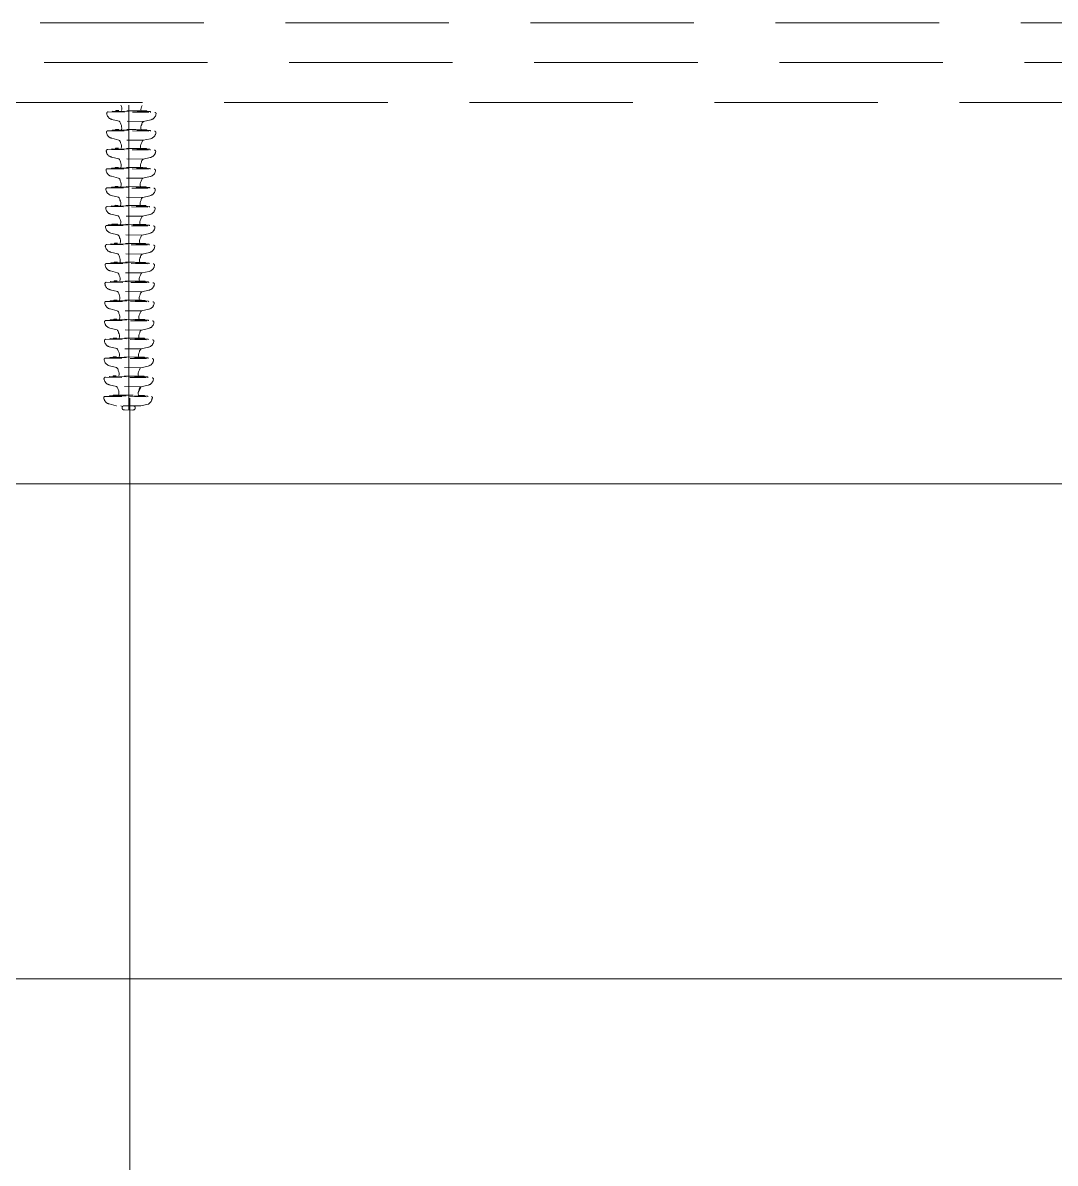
# Model space of a CAD drawing. Header units: inches. Extents: x 3989 to 4711, y 2881 to 3348.
# Drawn here: x 4116.65 to 4148.24, y 3228.33 to 3263.23 of the extents above; entities that cross this region are included whole.
import ezdxf

# ---------------------------------------------------------------- set-up
doc = ezdxf.new("R2010")
doc.units = ezdxf.units.IN
doc.header["$MEASUREMENT"] = 0
doc.linetypes.add('DASHED', pattern=[0.75, 0.5, -0.25])
doc.layers.add('COTAS', color=4, linetype='Continuous')
doc.layers.add('medidas', color=3, linetype='Continuous')

msp = doc.modelspace()

# ---------------------------------------------------------------- linework, layer by layer
at = {"color": 0, "linetype": 'DASHED', "lineweight": 0}
for p, q in [((4119.26024, 3260.49882), (4120.68773, 3260.48434)), ((4119.37863, 3260.26775), (4119.59878, 3260.21403)), ((4119.38685, 3260.50818), (4119.38674, 3260.49754)), ((4119.39759, 3260.51871), (4120.55082, 3260.50701)), ((4119.49561, 3260.52835), (4119.4955, 3260.51771)), ((4120.33862, 3260.53044), (4119.59392, 3260.538)), ((4120.34349, 3260.20648), (4119.59878, 3260.21403)), ((4119.83685, 3260.53553), (4120.11199, 3260.53274)), ((4120.56469, 3260.25571), (4120.34349, 3260.20648)), ((4120.45301, 3260.51864), (4120.45291, 3260.508)), ((4120.56135, 3260.49626), (4120.56124, 3260.48562)), ((4119.2544, 3259.92253), (4120.68189, 3259.90805)), ((4119.381, 3259.93188), (4119.38089, 3259.92124)), ((4119.39175, 3259.94241), (4120.54497, 3259.93071)), ((4119.48976, 3259.95206), (4119.48966, 3259.94142)), ((4120.33277, 3259.95415), (4119.58807, 3259.9617)), ((4119.831, 3259.95924), (4120.10615, 3259.95645)), ((4120.44717, 3259.94235), (4120.44706, 3259.93171)), ((4120.5555, 3259.91997), (4120.55539, 3259.90933)), ((4119.37278, 3259.69145), (4119.59294, 3259.63774)), ((4120.33764, 3259.63018), (4119.59294, 3259.63774)), ((4120.55884, 3259.67942), (4120.33764, 3259.63018)), ((4119.24811, 3259.34624), (4120.6756, 3259.33176)), ((4119.37472, 3259.35559), (4119.37461, 3259.34496)), ((4119.38546, 3259.36613), (4120.53869, 3259.35443)), ((4119.48348, 3259.37577), (4119.48337, 3259.36513)), ((4120.32649, 3259.37786), (4119.58179, 3259.38541)), ((4119.82472, 3259.38295), (4120.09986, 3259.38016)), ((4120.44089, 3259.36606), (4120.44078, 3259.35542)), ((4120.54922, 3259.34368), (4120.54911, 3259.33304)), ((4119.3665, 3259.11516), (4119.58665, 3259.06145)), ((4120.33136, 3259.05389), (4119.58665, 3259.06145)), ((4120.55256, 3259.10313), (4120.33136, 3259.05389)), ((4119.24262, 3258.76147), (4120.67011, 3258.74699)), ((4119.361, 3258.53039), (4119.58116, 3258.47668)), ((4119.36922, 3258.77082), (4119.36911, 3258.76019)), ((4119.37997, 3258.78136), (4120.53319, 3258.76966)), ((4119.47799, 3258.791), (4119.47788, 3258.78036)), ((4120.321, 3258.79309), (4119.57629, 3258.80064)), ((4120.32586, 3258.46912), (4119.58116, 3258.47668)), ((4119.81922, 3258.79818), (4120.09437, 3258.79539)), ((4120.54706, 3258.51836), (4120.32586, 3258.46912)), ((4120.43539, 3258.78129), (4120.43528, 3258.77065)), ((4120.54372, 3258.75891), (4120.54361, 3258.74827)), ((4119.23669, 3258.1767), (4120.66418, 3258.16222)), ((4119.36329, 3258.18606), (4119.36318, 3258.17542)), ((4119.37404, 3258.19659), (4120.52726, 3258.18489)), ((4119.47205, 3258.20623), (4119.47195, 3258.1956)), ((4120.31506, 3258.20832), (4119.57036, 3258.21588)), ((4119.81329, 3258.21341), (4120.08844, 3258.21062)), ((4120.42946, 3258.19652), (4120.42935, 3258.18588)), ((4120.53779, 3258.17414), (4120.53768, 3258.1635)), ((4119.35507, 3257.94563), (4119.57523, 3257.89191)), ((4120.31993, 3257.88436), (4119.57523, 3257.89191)), ((4120.54113, 3257.93359), (4120.31993, 3257.88436)), ((4119.23084, 3257.60041), (4120.65833, 3257.58593)), ((4119.35744, 3257.60977), (4119.35733, 3257.59913)), ((4119.36819, 3257.6203), (4120.52141, 3257.6086)), ((4119.46621, 3257.62994), (4119.4661, 3257.6193)), ((4120.30922, 3257.63203), (4119.56451, 3257.63958)), ((4119.80745, 3257.63712), (4120.08259, 3257.63433)), ((4120.42361, 3257.62023), (4120.4235, 3257.60959)), ((4120.53194, 3257.59785), (4120.53184, 3257.58721)), ((4119.34922, 3257.36933), (4119.56938, 3257.31562)), ((4120.30293, 3257.05574), (4119.55823, 3257.06329)), ((4120.31408, 3257.30806), (4119.56938, 3257.31562)), ((4120.53528, 3257.3573), (4120.31408, 3257.30806)), ((4119.22456, 3257.02412), (4120.65205, 3257.00964)), ((4119.22456, 3257.02412), (4120.65205, 3257.00964)), ((4119.2636, 3257.03436), (4119.26349, 3257.02373)), ((4119.27434, 3257.0449), (4120.42757, 3257.0332)), ((4119.34294, 3256.79305), (4119.5631, 3256.73933)), ((4119.36191, 3257.04401), (4120.51513, 3257.03231)), ((4120.3078, 3256.73178), (4119.5631, 3256.73933)), ((4119.80116, 3257.06083), (4120.07631, 3257.05804)), ((4120.529, 3256.78101), (4120.3078, 3256.73178)), ((4120.41733, 3257.04394), (4120.41722, 3257.0333)), ((4120.52566, 3257.02156), (4120.52555, 3257.01092)), ((4119.21906, 3256.43935), (4120.64655, 3256.42487)), ((4119.21906, 3256.43935), (4120.64655, 3256.42487)), ((4119.34566, 3256.44871), (4119.34556, 3256.43807)), ((4119.35641, 3256.45924), (4120.50963, 3256.44754)), ((4119.35641, 3256.45924), (4120.50963, 3256.44754)), ((4120.29744, 3256.47097), (4119.55274, 3256.47852)), ((4119.79567, 3256.47606), (4120.07081, 3256.47327)), ((4120.41183, 3256.45917), (4120.41172, 3256.44853)), ((4120.52016, 3256.43679), (4120.52006, 3256.42615)), ((4119.33745, 3256.20827), (4119.5576, 3256.15456)), ((4120.3023, 3256.14701), (4119.5576, 3256.15456)), ((4120.5235, 3256.19624), (4120.3023, 3256.14701)), ((4119.21322, 3255.86306), (4120.6407, 3255.84858)), ((4119.33982, 3255.87241), (4119.33971, 3255.86177)), ((4119.35056, 3255.88294), (4120.50379, 3255.87124)), ((4119.44858, 3255.89259), (4119.44847, 3255.88195)), ((4120.29159, 3255.89468), (4119.54689, 3255.90223)), ((4119.78982, 3255.89977), (4120.06496, 3255.89698)), ((4120.40599, 3255.88288), (4120.40588, 3255.87224)), ((4120.51432, 3255.8605), (4120.51421, 3255.84986)), ((4119.3316, 3255.63198), (4119.55176, 3255.57827)), ((4120.28531, 3255.31839), (4119.54061, 3255.32594)), ((4120.29646, 3255.57071), (4119.55176, 3255.57827)), ((4119.78354, 3255.32348), (4120.05868, 3255.32069)), ((4120.51766, 3255.61995), (4120.29646, 3255.57071)), ((4119.20693, 3255.28677), (4120.63442, 3255.27229)), ((4119.32532, 3255.05569), (4119.54547, 3255.00198)), ((4119.33353, 3255.29612), (4119.33343, 3255.28549)), ((4119.34428, 3255.30666), (4120.4975, 3255.29496)), ((4119.4423, 3255.3163), (4119.44219, 3255.30566)), ((4120.29017, 3254.99442), (4119.54547, 3255.00198)), ((4120.51137, 3255.04366), (4120.29017, 3254.99442)), ((4120.3997, 3255.30659), (4120.39959, 3255.29595)), ((4120.50804, 3255.28421), (4120.50793, 3255.27357)), ((4119.20144, 3254.702), (4120.62893, 3254.68752)), ((4119.32804, 3254.71135), (4119.32793, 3254.70072)), ((4119.33879, 3254.72188), (4120.49201, 3254.71019)), ((4119.4368, 3254.73153), (4119.4367, 3254.72089)), ((4120.27981, 3254.73362), (4119.53511, 3254.74117)), ((4119.77804, 3254.73871), (4120.05318, 3254.73592)), ((4120.39421, 3254.72182), (4120.3941, 3254.71118)), ((4120.50254, 3254.69944), (4120.50243, 3254.6888)), ((4119.31982, 3254.47092), (4119.53998, 3254.41721)), ((4120.28468, 3254.40965), (4119.53998, 3254.41721)), ((4120.50588, 3254.45889), (4120.28468, 3254.40965)), ((4119.1955, 3254.11723), (4120.62299, 3254.10275)), ((4119.32211, 3254.12659), (4119.322, 3254.11595)), ((4119.33285, 3254.13712), (4120.48608, 3254.12542)), ((4119.43087, 3254.14676), (4119.43076, 3254.13613)), ((4120.27388, 3254.14885), (4119.52918, 3254.15641)), ((4119.77211, 3254.15394), (4120.04725, 3254.15115)), ((4120.38827, 3254.13705), (4120.38817, 3254.12641)), ((4120.49661, 3254.11467), (4120.4965, 3254.10403)), ((4119.31389, 3253.88616), (4119.53404, 3253.83244)), ((4120.26803, 3253.57256), (4119.52333, 3253.58011)), ((4120.27875, 3253.82489), (4119.53404, 3253.83244)), ((4119.76626, 3253.57765), (4120.04141, 3253.57486)), ((4120.49995, 3253.87412), (4120.27875, 3253.82489)), ((4119.18966, 3253.54094), (4120.61715, 3253.52646)), ((4119.30804, 3253.30986), (4119.5282, 3253.25615)), ((4119.31626, 3253.5503), (4119.31615, 3253.53966)), ((4119.32701, 3253.56083), (4120.48023, 3253.54913)), ((4119.42502, 3253.57047), (4119.42492, 3253.55983)), ((4120.2729, 3253.24859), (4119.5282, 3253.25615)), ((4120.4941, 3253.29783), (4120.2729, 3253.24859)), ((4120.38243, 3253.56076), (4120.38232, 3253.55012)), ((4120.49076, 3253.53838), (4120.49065, 3253.52774)), ((4119.18337, 3252.96465), (4120.61086, 3252.95017)), ((4119.30998, 3252.97401), (4119.30987, 3252.96337)), ((4119.32072, 3252.98454), (4120.47395, 3252.97284)), ((4119.41874, 3252.99418), (4119.41863, 3252.98354)), ((4120.26175, 3252.99627), (4119.51705, 3253.00382)), ((4119.75998, 3253.00136), (4120.03512, 3252.99857)), ((4120.37615, 3252.98447), (4120.37604, 3252.97383)), ((4120.48448, 3252.96209), (4120.48437, 3252.95145)), ((4119.30176, 3252.73357), (4119.52191, 3252.67986)), ((4120.26662, 3252.67231), (4119.52191, 3252.67986)), ((4120.48782, 3252.72154), (4120.26662, 3252.67231)), ((4119.17788, 3252.37988), (4120.60537, 3252.3654)), ((4119.30448, 3252.38924), (4119.30437, 3252.3786)), ((4119.31523, 3252.39977), (4120.46845, 3252.38807)), ((4119.41325, 3252.40941), (4119.41314, 3252.39877)), ((4120.25626, 3252.4115), (4119.51155, 3252.41905)), ((4119.75448, 3252.41659), (4120.02963, 3252.4138)), ((4120.37065, 3252.3997), (4120.37054, 3252.38906)), ((4120.47898, 3252.37732), (4120.47887, 3252.36668)), ((4119.29626, 3252.1488), (4119.51642, 3252.09509)), ((4119.42621, 3251.83509), (4120.36234, 3251.8256)), ((4120.26112, 3252.08754), (4119.51642, 3252.09509)), ((4119.7567, 3251.83174), (4120.03185, 3251.82895)), ((4120.48232, 3252.13677), (4120.26112, 3252.08754)), ((4119.17195, 3251.79511), (4120.59944, 3251.78063)), ((4119.1801, 3251.79503), (4120.60759, 3251.78055)), ((4119.29033, 3251.56404), (4119.51049, 3251.51032)), ((4119.31745, 3251.81492), (4120.47067, 3251.80322)), ((4120.26334, 3251.50269), (4119.51049, 3251.51032)), ((4119.76157, 3251.50778), (4120.03671, 3251.50499)), ((4120.48454, 3251.55192), (4120.26334, 3251.50269)), ((4120.37287, 3251.81485), (4120.37276, 3251.80421)), ((4120.4812, 3251.79247), (4120.48109, 3251.78183)), ((4119.76028, 3251.38043), (4120.03542, 3251.37764))]:
    msp.add_line(p, q, dxfattribs=at)
at = {"color": 0, "lineweight": 0}
for p, q in [((4119.50636, 3260.53888), (4119.59392, 3260.538)), ((4120.33862, 3260.53044), (4120.44248, 3260.52939)), ((4119.50051, 3259.96259), (4119.58807, 3259.9617)), ((4120.33277, 3259.95415), (4120.43664, 3259.95309)), ((4119.49423, 3259.3863), (4119.58179, 3259.38541)), ((4120.32649, 3259.37786), (4120.43035, 3259.3768)), ((4119.48873, 3258.80153), (4119.57629, 3258.80064)), ((4120.321, 3258.79309), (4120.42486, 3258.79203)), ((4119.4828, 3258.21677), (4119.57036, 3258.21588)), ((4120.31506, 3258.20832), (4120.41893, 3258.20727)), ((4119.47695, 3257.64047), (4119.56451, 3257.63958)), ((4120.30922, 3257.63203), (4120.41308, 3257.63098)), ((4119.38311, 3257.06507), (4119.47067, 3257.06418)), ((4119.47067, 3257.06418), (4119.55823, 3257.06329)), ((4120.30293, 3257.05574), (4120.4068, 3257.05469)), ((4119.46517, 3256.47941), (4119.55274, 3256.47852)), ((4120.29744, 3256.47097), (4120.4013, 3256.46992)), ((4119.45933, 3255.90312), (4119.54689, 3255.90223)), ((4120.29159, 3255.89468), (4120.39546, 3255.89362)), ((4119.45305, 3255.32683), (4119.54061, 3255.32594)), ((4120.28531, 3255.31839), (4120.38917, 3255.31733)), ((4119.44755, 3254.74206), (4119.53511, 3254.74117)), ((4120.27981, 3254.73362), (4120.38368, 3254.73256)), ((4119.44162, 3254.15729), (4119.52918, 3254.15641)), ((4120.27388, 3254.14885), (4120.37774, 3254.1478)), ((4119.43577, 3253.581), (4119.52333, 3253.58011)), ((4120.26803, 3253.57256), (4120.3719, 3253.5715)), ((4119.42949, 3253.00471), (4119.51705, 3253.00382)), ((4120.26175, 3252.99627), (4120.36561, 3252.99522)), ((4119.42399, 3252.41994), (4119.51155, 3252.41905)), ((4120.25626, 3252.4115), (4120.36012, 3252.41045)), ((4120.17907, 3251.90776), (4120.27651, 3252.09096))]:
    msp.add_line(p, q, dxfattribs=at)
at = {"lineweight": 0}
msp.add_line((4119.92979, 3019.27375), (4119.92979, 3251.73605), dxfattribs=at)
at = {"color": 3, "lineweight": 0}
for p, q in [((4061.30783, 3249.11919), (4288.81124, 3249.11919)), ((4288.74544, 3233.96912), (4061.30053, 3233.96912))]:
    msp.add_line(p, q, dxfattribs=at)
at = {"color": 0, "lineweight": 0}
msp.add_lwpolyline([(4119.70185, 3251.48328), (4119.65375, 3251.50887)], dxfattribs=at)
for centre, radius, start, end in [((4119.49362, 3260.59842), 0.18969, 341.167237, 32.540073), ((4120.45642, 3260.58866), 0.18969, 146.297459, 197.670295), ((4119.53073, 3260.11876), 0.11708, 2.644441, 54.461072), ((4120.40959, 3260.10984), 0.11708, 124.376461, 176.193091), ((4119.48778, 3260.02213), 0.18969, 341.167237, 32.540073), ((4120.45058, 3260.01236), 0.18969, 146.297459, 197.670295), ((4119.52488, 3259.54247), 0.11708, 2.644441, 54.461072), ((4119.48193, 3259.44584), 0.18969, 341.167237, 32.540073), ((4120.44473, 3259.43607), 0.18969, 146.297459, 197.670295), ((4120.40375, 3259.53355), 0.11708, 124.376461, 176.193091), ((4119.51904, 3258.96617), 0.11708, 2.644441, 54.461072), ((4119.47608, 3258.86954), 0.18969, 338.450099, 32.540073), ((4120.43888, 3258.85978), 0.18969, 146.297459, 200.387433), ((4120.3979, 3258.95726), 0.11708, 124.376461, 176.193091), ((4119.51311, 3258.38141), 0.11708, 2.644441, 54.461072), ((4120.39197, 3258.37249), 0.11708, 124.376461, 176.193091), ((4119.47015, 3258.28478), 0.18969, 338.450099, 32.540073), ((4120.43295, 3258.27501), 0.18969, 146.297459, 200.387433), ((4119.50717, 3257.79664), 0.11708, 2.644441, 54.461072), ((4119.46422, 3257.70001), 0.18969, 341.167237, 32.540073), ((4120.42702, 3257.69025), 0.18969, 146.297459, 197.670295), ((4120.38604, 3257.78773), 0.11708, 124.376461, 176.193091), ((4119.50133, 3257.22035), 0.11708, 2.644441, 54.461072), ((4119.45837, 3257.12372), 0.18969, 341.167237, 32.540073), ((4120.42117, 3257.11395), 0.18969, 146.297459, 197.670295), ((4120.38019, 3257.21143), 0.11708, 124.376461, 176.193091), ((4119.49504, 3256.64406), 0.11708, 2.644441, 54.461072), ((4120.37434, 3256.63514), 0.11708, 124.376461, 176.193091), ((4119.45209, 3256.54743), 0.18969, 341.167237, 32.540073), ((4120.41533, 3256.53766), 0.18969, 146.297459, 200.387433), ((4119.48955, 3256.05929), 0.11708, 2.644441, 54.461072), ((4119.44659, 3255.96266), 0.18969, 341.167237, 32.540073), ((4120.40939, 3255.95289), 0.18969, 146.297459, 197.670295), ((4120.36841, 3256.05037), 0.11708, 124.376461, 176.193091), ((4119.4837, 3255.483), 0.11708, 2.644441, 54.461072), ((4119.44075, 3255.38637), 0.18969, 341.167237, 32.540073), ((4120.40355, 3255.3766), 0.18969, 146.297459, 197.670295), ((4120.36256, 3255.47408), 0.11708, 124.376461, 176.193091), ((4119.47785, 3254.9067), 0.11708, 2.644441, 54.461072), ((4120.35672, 3254.89779), 0.11708, 124.376461, 176.193091), ((4119.4349, 3254.81007), 0.18969, 338.450099, 32.540073), ((4120.3977, 3254.80031), 0.18969, 146.297459, 200.387433), ((4119.47192, 3254.32194), 0.11708, 2.644441, 54.461072), ((4119.42897, 3254.22531), 0.18969, 338.450099, 32.540073), ((4120.39177, 3254.21554), 0.18969, 146.297459, 200.387433), ((4120.35079, 3254.31302), 0.11708, 124.376461, 176.193091), ((4119.46599, 3253.73717), 0.11708, 2.644441, 54.461072), ((4119.42304, 3253.64054), 0.18969, 341.167237, 32.540073), ((4120.38584, 3253.63077), 0.18969, 146.297459, 197.670295), ((4120.34485, 3253.72826), 0.11708, 124.376461, 176.193091), ((4119.46014, 3253.16088), 0.11708, 2.644441, 54.461072), ((4120.33901, 3253.15196), 0.11708, 124.376461, 176.193091), ((4119.41719, 3253.06425), 0.18969, 341.167237, 32.540073), ((4120.37999, 3253.05448), 0.18969, 146.297459, 197.670295), ((4119.4543, 3252.58458), 0.11708, 2.644441, 54.461072), ((4119.41134, 3252.48796), 0.18969, 338.450099, 32.540073), ((4120.37414, 3252.47819), 0.18969, 146.297459, 200.387433), ((4120.33316, 3252.57567), 0.11708, 124.376461, 176.193091), ((4119.44837, 3251.99982), 0.11708, 2.644441, 54.461072), ((4119.40541, 3251.90319), 0.18969, 338.450099, 32.540073), ((4120.36821, 3251.89342), 0.18969, 146.297459, 200.387433), ((4120.32723, 3251.9909), 0.11708, 124.376461, 176.193091)]:
    msp.add_arc(centre, radius, start, end, dxfattribs=at)
at = {"color": 0, "linetype": 'DASHED', "lineweight": 0}
for centre, radius, start, end in [((4119.25981, 3260.45627), 0.04256, 89.418766, 186.136683), ((4119.42906, 3260.47446), 0.21278, 186.136683, 256.288747), ((4119.39749, 3260.50807), 0.01064, 89.418766, 179.418766), ((4119.50625, 3260.52824), 0.01064, 89.418766, 179.418766), ((4120.44238, 3260.51875), 0.01064, 359.418766, 89.418766), ((4120.55071, 3260.49637), 0.01064, 359.418766, 89.418766), ((4120.51846, 3260.46341), 0.21278, 282.548786, 352.700849), ((4120.6873, 3260.44179), 0.04256, 352.700849, 89.418766), ((4119.25397, 3259.87997), 0.04256, 89.418766, 186.136683), ((4119.42322, 3259.89817), 0.21278, 186.136683, 256.288747), ((4119.39164, 3259.93178), 0.01064, 89.418766, 179.418766), ((4119.5004, 3259.95195), 0.01064, 89.418766, 179.418766), ((4120.43653, 3259.94245), 0.01064, 359.418766, 89.418766), ((4120.54486, 3259.92008), 0.01064, 359.418766, 89.418766), ((4120.51261, 3259.88712), 0.21278, 282.548786, 352.700849), ((4120.68146, 3259.86549), 0.04256, 352.700849, 89.418766), ((4119.24768, 3259.30368), 0.04256, 89.418766, 186.136683), ((4119.41693, 3259.32188), 0.21278, 186.136683, 256.288747), ((4119.38536, 3259.35549), 0.01064, 89.418766, 179.418766), ((4119.49412, 3259.37566), 0.01064, 89.418766, 179.418766), ((4120.43025, 3259.36617), 0.01064, 359.418766, 89.418766), ((4120.53858, 3259.34379), 0.01064, 359.418766, 89.418766), ((4120.50633, 3259.31083), 0.21278, 282.548786, 352.700849), ((4120.67517, 3259.2892), 0.04256, 352.700849, 89.418766), ((4119.24219, 3258.71891), 0.04256, 89.418766, 186.136683), ((4119.41144, 3258.73711), 0.21278, 186.136683, 256.288747), ((4119.37986, 3258.77072), 0.01064, 89.418766, 179.418766), ((4119.48862, 3258.79089), 0.01064, 89.418766, 179.418766), ((4120.42475, 3258.7814), 0.01064, 359.418766, 89.418766), ((4120.53308, 3258.75902), 0.01064, 359.418766, 89.418766), ((4120.50083, 3258.72606), 0.21278, 282.548786, 352.700849), ((4120.66968, 3258.70443), 0.04256, 352.700849, 89.418766), ((4119.23626, 3258.13415), 0.04256, 89.418766, 186.136683), ((4119.40551, 3258.15235), 0.21278, 186.136683, 256.288747), ((4119.37393, 3258.18595), 0.01064, 89.418766, 179.418766), ((4119.48269, 3258.20613), 0.01064, 89.418766, 179.418766), ((4120.41882, 3258.19663), 0.01064, 359.418766, 89.418766), ((4120.52715, 3258.17425), 0.01064, 359.418766, 89.418766), ((4120.4949, 3258.14129), 0.21278, 282.548786, 352.700849), ((4120.66374, 3258.11967), 0.04256, 352.700849, 89.418766), ((4119.23041, 3257.55786), 0.04256, 89.418766, 186.136683), ((4119.39966, 3257.57605), 0.21278, 186.136683, 256.288747), ((4119.36808, 3257.60966), 0.01064, 89.418766, 179.418766), ((4119.47685, 3257.62983), 0.01064, 89.418766, 179.418766), ((4120.41297, 3257.62034), 0.01064, 359.418766, 89.418766), ((4120.5213, 3257.59796), 0.01064, 359.418766, 89.418766), ((4120.48905, 3257.565), 0.21278, 282.548786, 352.700849), ((4120.6579, 3257.54337), 0.04256, 352.700849, 89.418766), ((4119.383, 3257.05443), 0.01064, 89.418766, 179.418766), ((4119.22413, 3256.98157), 0.04256, 89.418766, 186.136683), ((4119.39338, 3256.99976), 0.21278, 186.136683, 256.288747), ((4119.27424, 3257.03426), 0.01064, 89.418766, 179.418766), ((4120.40669, 3257.04405), 0.01064, 359.418766, 89.418766), ((4120.51502, 3257.02167), 0.01064, 359.418766, 89.418766), ((4120.48277, 3256.98871), 0.21278, 282.548786, 352.700849), ((4120.65161, 3256.96709), 0.04256, 352.700849, 89.418766), ((4119.21863, 3256.3968), 0.04256, 89.418766, 186.136683), ((4119.38788, 3256.41499), 0.21278, 186.136683, 256.288747), ((4119.3563, 3256.4486), 0.01064, 89.418766, 179.418766), ((4119.46507, 3256.46877), 0.01064, 89.418766, 179.418766), ((4120.40119, 3256.45928), 0.01064, 359.418766, 89.418766), ((4120.50953, 3256.4369), 0.01064, 359.418766, 89.418766), ((4120.47727, 3256.40394), 0.21278, 282.548786, 352.700849), ((4120.64612, 3256.38232), 0.04256, 352.700849, 89.418766), ((4119.21278, 3255.8205), 0.04256, 89.418766, 186.136683), ((4119.38203, 3255.8387), 0.21278, 186.136683, 256.288747), ((4119.35046, 3255.87231), 0.01064, 89.418766, 179.418766), ((4119.45922, 3255.89248), 0.01064, 89.418766, 179.418766), ((4120.39535, 3255.88298), 0.01064, 359.418766, 89.418766), ((4120.50368, 3255.86061), 0.01064, 359.418766, 89.418766), ((4120.47143, 3255.82765), 0.21278, 282.548786, 352.700849), ((4120.64027, 3255.80602), 0.04256, 352.700849, 89.418766), ((4119.45294, 3255.31619), 0.01064, 89.418766, 179.418766), ((4119.2065, 3255.24421), 0.04256, 89.418766, 186.136683), ((4119.37575, 3255.26241), 0.21278, 186.136683, 256.288747), ((4119.34417, 3255.29602), 0.01064, 89.418766, 179.418766), ((4120.38906, 3255.3067), 0.01064, 359.418766, 89.418766), ((4120.4974, 3255.28432), 0.01064, 359.418766, 89.418766), ((4120.46514, 3255.25136), 0.21278, 282.548786, 352.700849), ((4120.63399, 3255.22973), 0.04256, 352.700849, 89.418766), ((4119.20101, 3254.65944), 0.04256, 89.418766, 186.136683), ((4119.37026, 3254.67764), 0.21278, 186.136683, 256.288747), ((4119.33868, 3254.71125), 0.01064, 89.418766, 179.418766), ((4119.44744, 3254.73142), 0.01064, 89.418766, 179.418766), ((4120.38357, 3254.72193), 0.01064, 359.418766, 89.418766), ((4120.4919, 3254.69955), 0.01064, 359.418766, 89.418766), ((4120.45965, 3254.66659), 0.21278, 282.548786, 352.700849), ((4120.62849, 3254.64496), 0.04256, 352.700849, 89.418766), ((4119.19507, 3254.07468), 0.04256, 89.418766, 186.136683), ((4119.36432, 3254.09288), 0.21278, 186.136683, 256.288747), ((4119.33275, 3254.12648), 0.01064, 89.418766, 179.418766), ((4119.44151, 3254.14666), 0.01064, 89.418766, 179.418766), ((4120.37764, 3254.13716), 0.01064, 359.418766, 89.418766), ((4120.48597, 3254.11478), 0.01064, 359.418766, 89.418766), ((4120.45372, 3254.08182), 0.21278, 282.548786, 352.700849), ((4120.62256, 3254.0602), 0.04256, 352.700849, 89.418766), ((4119.43566, 3253.57036), 0.01064, 89.418766, 179.418766), ((4119.18923, 3253.49839), 0.04256, 89.418766, 186.136683), ((4119.35848, 3253.51658), 0.21278, 186.136683, 256.288747), ((4119.3269, 3253.55019), 0.01064, 89.418766, 179.418766), ((4120.37179, 3253.56087), 0.01064, 359.418766, 89.418766), ((4120.48012, 3253.53849), 0.01064, 359.418766, 89.418766), ((4120.44787, 3253.50553), 0.21278, 282.548786, 352.700849), ((4120.61672, 3253.4839), 0.04256, 352.700849, 89.418766), ((4119.18294, 3252.9221), 0.04256, 89.418766, 186.136683), ((4119.35219, 3252.94029), 0.21278, 186.136683, 256.288747), ((4119.32062, 3252.9739), 0.01064, 89.418766, 179.418766), ((4119.42938, 3252.99407), 0.01064, 89.418766, 179.418766), ((4120.36551, 3252.98458), 0.01064, 359.418766, 89.418766), ((4120.47384, 3252.9622), 0.01064, 359.418766, 89.418766), ((4120.44159, 3252.92924), 0.21278, 282.548786, 352.700849), ((4120.61043, 3252.90762), 0.04256, 352.700849, 89.418766), ((4119.17745, 3252.33733), 0.04256, 89.418766, 186.136683), ((4119.3467, 3252.35552), 0.21278, 186.136683, 256.288747), ((4119.31512, 3252.38913), 0.01064, 89.418766, 179.418766), ((4119.42388, 3252.4093), 0.01064, 89.418766, 179.418766), ((4120.36001, 3252.39981), 0.01064, 359.418766, 89.418766), ((4120.46834, 3252.37743), 0.01064, 359.418766, 89.418766), ((4120.43609, 3252.34447), 0.21278, 282.548786, 352.700849), ((4120.60494, 3252.32284), 0.04256, 352.700849, 89.418766), ((4119.4261, 3251.82446), 0.01064, 89.418766, 179.418766), ((4119.17152, 3251.75256), 0.04256, 89.418766, 186.136683), ((4119.34077, 3251.77076), 0.21278, 186.136683, 256.288747), ((4119.31561, 3251.8043), 0.01064, 89.418766, 179.418766), ((4119.75277, 3251.44419), 0.06419, 82.123468, 276.714064), ((4120.02791, 3251.4414), 0.06419, 262.123468, 96.714064), ((4120.36223, 3251.81496), 0.01064, 359.418766, 89.418766), ((4120.47056, 3251.79258), 0.01064, 359.418766, 89.418766), ((4120.35464, 3251.77554), 0.25861, 300.153037, 350.354006), ((4120.57361, 3251.75493), 0.04256, 327.725972, 64.443889)]:
    msp.add_arc(centre, radius, start, end, dxfattribs=at)
at = {"layer": 'COTAS', "color": 0, "linetype": 'DASHED', "lineweight": 0, "ltscale": 10}
for p, q in [((4087.18634, 3263.22543), (4157.81578, 3263.22543)), ((4087.30158, 3262.00761), (4159.0336, 3262.00761)), ((4157.81578, 3260.78979), (4087.18634, 3260.78979))]:
    msp.add_line(p, q, dxfattribs=at)
at = {"layer": 'COTAS', "color": 0, "lineweight": 0}
msp.add_line((4119.89785, 3251.37904), (4119.89785, 3260.70045), dxfattribs=at)
at = {"layer": 'medidas', "color": 0, "lineweight": 0}
for p, q in [((4119.30498, 3251.80441), (4119.30487, 3251.79377)), ((4119.41546, 3251.82456), (4119.41536, 3251.81392))]:
    msp.add_line(p, q, dxfattribs=at)

doc.saveas('drawing.dxf')
